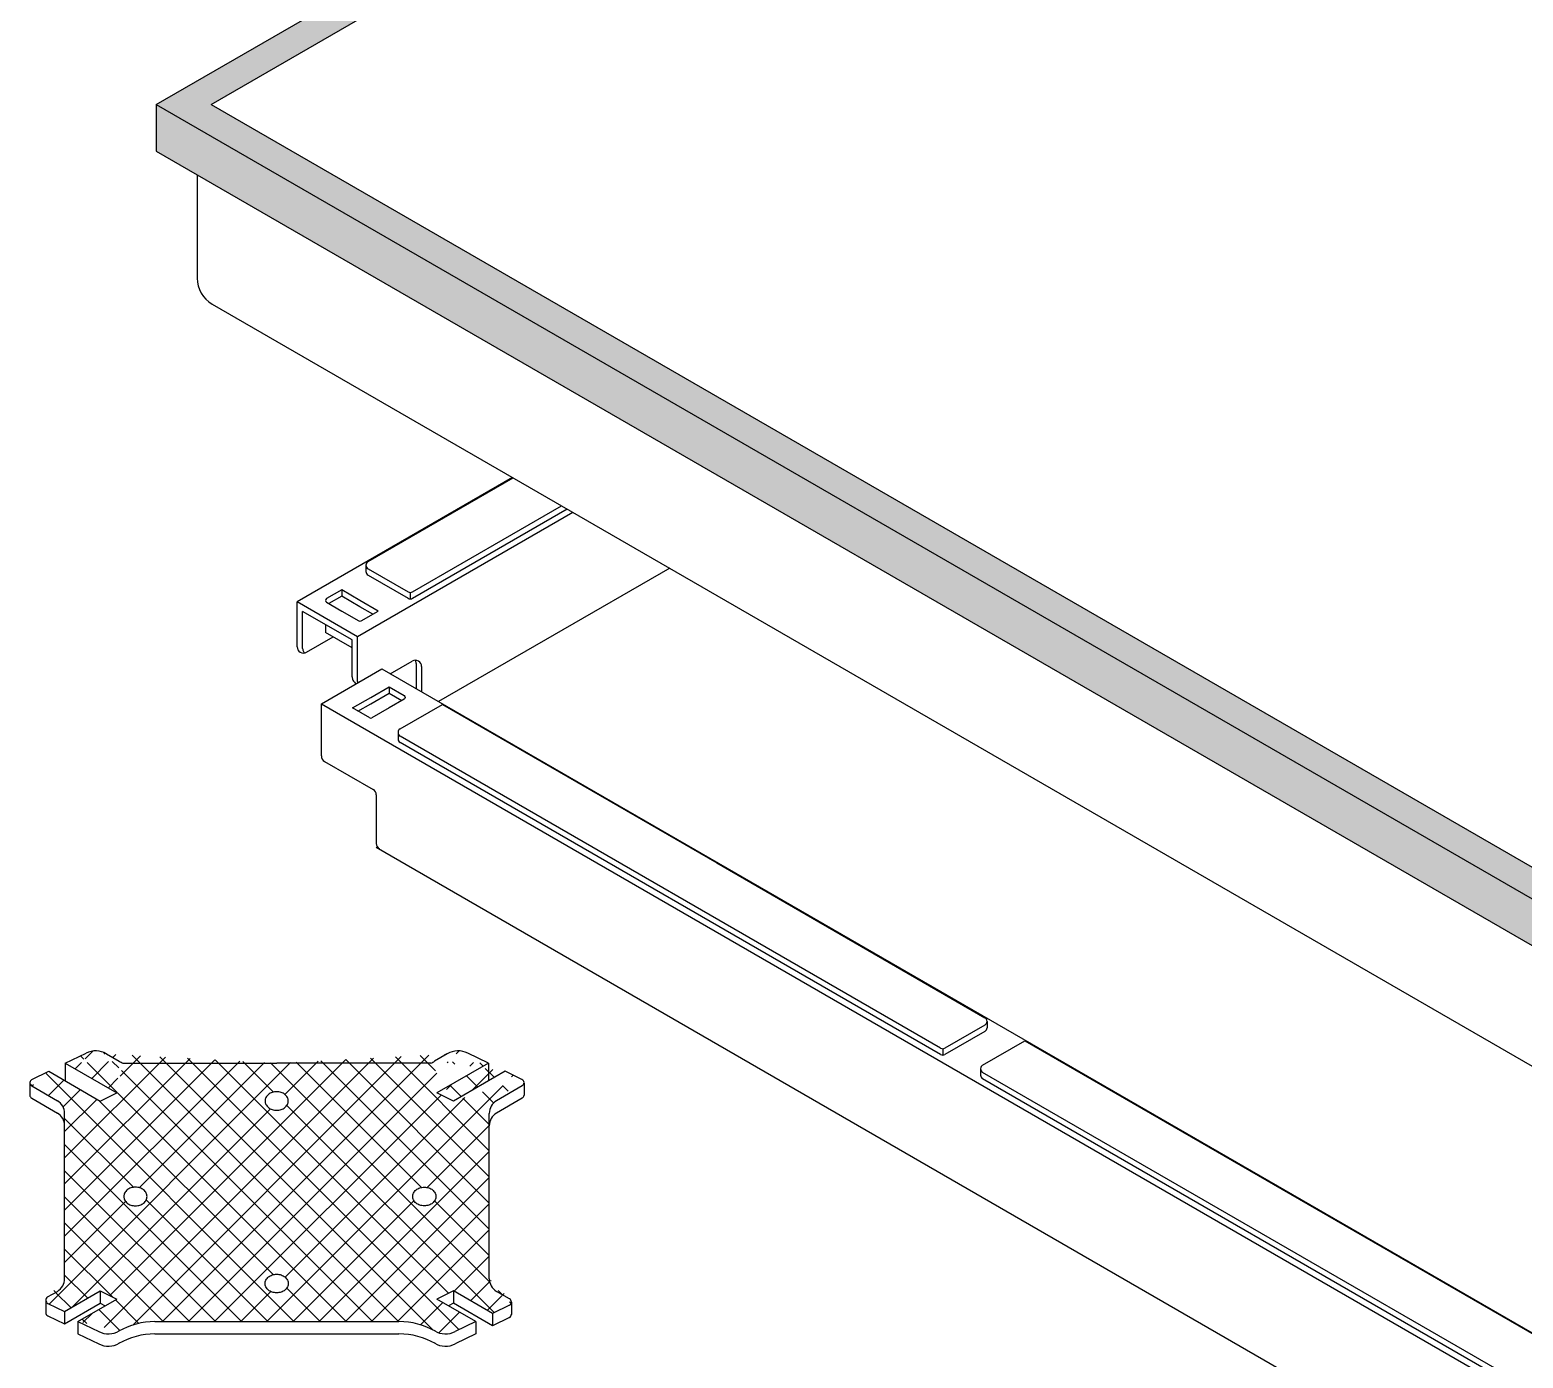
# Model space of a CAD drawing. Header units: millimetres. Extents: x 209 to 75467, y 6568 to 12199.
# Drawn here: x 61794.4 to 62246.6, y 10559.8 to 10961.9 of the extents above; entities that cross this region are included whole.
import ezdxf

# ---------------------------------------------------------------- set-up
doc = ezdxf.new("R2010")
doc.units = ezdxf.units.MM
doc.header["$MEASUREMENT"] = 0
doc.layers.get('0').update_dxf_attribs({"linetype": 'CONTINUOUS'})
doc.layers.add('LINE', color=3, linetype='CONTINUOUS')
doc.layers.add('PANEL', color=7, linetype='CONTINUOUS')

msp = doc.modelspace()

# ---------------------------------------------------------------- hatches: boundary and pattern name
at = {"layer": 'LINE'}
h = msp.add_hatch(dxfattribs=at)
h.set_pattern_fill('ANSI37', color=8, scale=44.78241363840286, style=0)
h.set_pattern_definition([(45, (56344.60360752916, 9648.721118035288), (-3.958243545201949, 3.958243545201949), []), (135, (56344.60360752916, 9648.721118035288), (-3.95824354520195, -3.958243545201948), [])])
edge = h.paths.add_edge_path(flags=16)
edge.add_arc((61825.16011698644, 10608.72206956554), 2.269587736023823, 179.9999999959131, 207.3736278673565)
edge.add_arc((61825.7621903453, 10609.03380325411), 2.947577575203415, 207.3736278699796, 231.3401917445184)
edge.add_arc((61826.15337150297, 10609.52277970215), 3.573772963926048, 231.340191754199, 251.6663085111163)
edge.add_arc((61826.40827536125, 10610.29202013995), 4.384147462610501, 251.666308501879, 269.9999999990491)
edge.add_arc((61826.40827536095, 10610.29202013901), 4.384147461663815, 270.0000000029477, 288.3336915001213)
edge.add_arc((61826.66317921907, 10609.52277970215), 3.573772963925178, 288.3336914888929, 308.6598082458192)
edge.add_arc((61827.05436037674, 10609.03380325411), 2.94757757520278, 308.6598082555037, 332.6263721300518)
edge.add_arc((61827.65643373559, 10608.72206956554), 2.269587736030941, 332.6263721326872, 360.000000004041)
edge.add_arc((61827.65643373496, 10608.72206956601), 2.269587736664107, 359.9999999920558, 387.3736278634722)
edge.add_arc((61827.05436037747, 10608.41033587744), 2.94757757462838, 27.3736278791514, 51.34019175368487)
edge.add_arc((61826.6631792182, 10607.92135942941), 3.573772964341939, 51.34019174175627, 71.66630849870089)
edge.add_arc((61826.40827536095, 10607.1521189927), 4.384147461664577, 71.6663084998862, 89.99999999705227)
edge.add_arc((61826.40827536125, 10607.15211899176), 4.38414746260969, 90.00000000095089, 108.333691498121)
edge.add_arc((61826.15337150384, 10607.92135942941), 3.573772964344294, 108.3336915012899, 128.6598082582255)
edge.add_arc((61825.76219034457, 10608.41033587745), 2.947577574627521, 128.6598082463372, 152.62637212088)
edge.add_arc((61825.16011698709, 10608.72206956601), 2.269587736671457, 152.6263721366123, 180.0000000079442)
edge = h.paths.add_edge_path(flags=16)
edge.add_arc((61867.92713383702, 10582.37496062138), 2.269587736816902, 152.6263721207672, 179.9999999921936, ccw=False)
edge.add_arc((61868.52920719451, 10582.06322693416), 2.947577574161497, 128.6598082573812, 152.626372131917, ccw=False)
edge.add_arc((61868.92038835362, 10581.5742504854), 3.5737729643462, 108.33369150128081, 128.6598082581891, ccw=False)
edge.add_arc((61869.17529221103, 10580.80501004775), 4.384147462610501, 90.00000000095088, 108.333691498121, ccw=False)
edge.add_arc((61869.17529221089, 10580.8050100477), 4.384147462656983, 71.66630850197572, 89.99999999914422, ccw=False)
edge.add_arc((61869.43019606831, 10581.5742504854), 3.573772964344294, 51.340191741792694, 71.66630849871012, ccw=False)
edge.add_arc((61869.82137722742, 10582.06322693419), 2.947577574139474, 27.373627867551477, 51.34019174208868, ccw=False)
edge.add_arc((61870.4234505849, 10582.37496062135), 2.269587736823936, 8.587221600464545e-09, 27.373627880010474, ccw=False)
edge.add_arc((61870.4234505849, 10582.37496062203), 2.269587736824178, 332.62637211998947, 359.99999999141284, ccw=False)
edge.add_arc((61869.82137722742, 10582.6866943092), 2.947577574140818, 308.65980825788927, 332.6263721323857, ccw=False)
edge.add_arc((61869.43019606917, 10583.17567075814), 3.573772963927752, 288.3336914890036, 308.65980824592856, ccw=False)
edge.add_arc((61869.17529221089, 10583.94491119599), 4.384147462655957, 270.00000000085583, 288.3336914980243, ccw=False)
edge.add_arc((61869.17529221103, 10583.94491119594), 4.38414746260969, 251.666308501879, 269.9999999990491, ccw=False)
edge.add_arc((61868.92038835277, 10583.17567075814), 3.573772963929193, 231.3401917540896, 251.66630851100558, ccw=False)
edge.add_arc((61868.52920719451, 10582.68669430923), 2.947577574161916, 207.3736278681145, 231.3401917426188, ccw=False)
edge.add_arc((61867.92713383703, 10582.374960622), 2.269587736823477, 180.0000000078524, 207.3736278791891, ccw=False)
edge = h.paths.add_edge_path(flags=16)
edge.add_arc((61915.12469646017, 10608.72206956554), 2.269587736023823, -27.373627867356504, 4.086928129254375e-09, ccw=False)
edge.add_arc((61914.52262310132, 10609.03380325411), 2.947577575203415, 308.65980825548166, 332.62637213002046, ccw=False)
edge.add_arc((61914.1314419438, 10609.5227797013), 3.573772963164433, 288.33369149551123, 308.6598082524323, ccw=False)
edge.add_arc((61913.87653808568, 10610.29202013995), 4.384147462610501, 270.00000000095093, 288.33369149812097, ccw=False)
edge.add_arc((61913.87653808582, 10610.29202013995), 4.384147462611509, 251.666308501879, 269.9999999990491, ccw=False)
edge.add_arc((61913.62163422755, 10609.52277970215), 3.573772963925178, 231.3401917541808, 251.6663085111071, ccw=False)
edge.add_arc((61913.23045307003, 10609.03380325339), 2.947577574737175, 207.3736278589112, 231.3401917334523, ccw=False)
edge.add_arc((61912.62837971118, 10608.72206956617), 2.269587736183797, 180.0000000118015, 207.373627883155, ccw=False)
edge.add_arc((61912.62837971182, 10608.72206956539), 2.269587736816902, 152.6263721206857, 179.9999999921017, ccw=False)
edge.add_arc((61913.2304530693, 10608.41033587816), 2.947577574161497, 128.6598082573812, 152.626372131917, ccw=False)
edge.add_arc((61913.62163422842, 10607.92135942941), 3.573772964341939, 108.33369150129911, 128.6598082582437, ccw=False)
edge.add_arc((61913.87653808582, 10607.15211899176), 4.384147462610501, 90.00000000095088, 108.333691498121, ccw=False)
edge.add_arc((61913.87653808568, 10607.15211899176), 4.38414746260969, 71.66630850187897, 89.99999999904912, ccw=False)
edge.add_arc((61914.13144194293, 10607.92135943026), 3.573772963582553, 51.34019173514332, 71.66630849208258, ccw=False)
edge.add_arc((61914.52262310205, 10608.41033587745), 2.947577574627521, 27.373627879120022, 51.34019175366279, ccw=False)
edge.add_arc((61915.12469645953, 10608.72206956601), 2.269587736671457, -7.944208846311085e-09, 27.373627863387696, ccw=False)
edge = h.paths.add_edge_path(flags=16)
edge.add_arc((61867.92713383315, 10637.64542568617), 2.269587736664107, 179.9999999919639, 207.3736278633906)
edge.add_arc((61868.52920719063, 10637.95715937474), 2.94757757462838, 207.3736278791514, 231.3401917536849)
edge.add_arc((61868.9203883499, 10638.44613582278), 3.5737729643462, 231.3401917418109, 251.6663084987192)
edge.add_arc((61869.17529220715, 10639.21537625948), 4.384147461664577, 251.6663084998862, 269.9999999970523)
edge.add_arc((61869.17529220686, 10639.21537626043), 4.38414746260969, 270.0000000009509, 288.333691498121)
edge.add_arc((61869.43019606426, 10638.44613582278), 3.573772964344294, 288.3336915012899, 308.6598082582073)
edge.add_arc((61869.82137722338, 10637.95715937402), 2.947577574161916, 308.6598082573812, 332.6263721319169)
edge.add_arc((61870.42345058086, 10637.6454256868), 2.269587736817016, 332.6263721207264, 359.9999999921476)
edge.add_arc((61870.4234505815, 10637.64542568602), 2.269587736183894, 1.180154722998304e-08, 27.373627883155)
edge.add_arc((61869.82137722264, 10637.3336919988), 2.947577574742156, 27.37362785881481, 51.34019173334186)
edge.add_arc((61869.43019606513, 10636.84471555004), 3.573772963923207, 51.34019175416254, 71.66630851109794)
edge.add_arc((61869.17529220686, 10636.07547511223), 4.384147462610501, 71.66630850187903, 89.99999999904912)
edge.add_arc((61869.17529220715, 10636.07547511318), 4.384147461661996, 90.00000000294774, 108.3336915001213)
edge.add_arc((61868.92038834903, 10636.84471555004), 3.573772963925178, 108.3336914888929, 128.6598082458192)
edge.add_arc((61868.52920719136, 10637.33369199808), 2.947577575207325, 128.6598082556142, 152.6263721301483)
edge.add_arc((61867.92713383251, 10637.64542568665), 2.269587736030941, 152.6263721326872, 180.000000004041)
edge = h.paths.add_edge_path()
edge.add_line((61822.5838577887, 10649.07951781358), (61869.26029300193, 10649.07951781358))
edge.add_line((61817.67354660326, 10651.91448729845), (61821.51259434006, 10649.69801205415))
edge.add_line((61805.18439426273, 10649.07951781358), (61811.46709665749, 10652.13481250889))
edge.add_arc((61814.36284673773, 10646.18018692315), 6.621399730820996, 60.00000000144248, 115.9337766498471)
edge.add_line((61805.18439426273, 10649.07951781358), (61820.80165940181, 10640.0628855817))
edge.add_arc((61832.5482605584, 10668.81234663898), 22.07133243606999, 240.0000000014425, 243.3863986230467)
edge.add_line((61915.85964977152, 10649.07951781358), (61869.26029299758, 10649.07951781358))
edge.add_arc((61924.15773927823, 10646.18018692222), 6.621399730820996, 64.06622335015292, 119.9999999985575)
edge.add_line((61920.84703941301, 10651.91448729752), (61917.00799167591, 10649.69801205322))
edge.add_line((61933.33619175137, 10649.07951781358), (61927.05348935879, 10652.13481250796))
edge.add_line((61933.33619175137, 10649.07951781358), (61917.71892661229, 10640.0628855817))
edge.add_line((61922.74071919483, 10637.62077464399), (61917.71892661229, 10640.0628855817))
edge.add_arc((61905.97232545789, 10668.81234663805), 22.07133243606999, 296.6136013830121, 299.9999999985575)
edge.add_line((61938.35798433392, 10646.63740687587), (61922.74071919483, 10637.62077464399))
edge.add_line((61943.45259281807, 10644.15988537346), (61938.35798433392, 10646.63740687587))
edge.add_line((61943.52175111572, 10642.21173104662), (61935.75092454813, 10637.72524223588))
edge.add_arc((61942.96996780485, 10643.16744777579), 1.103566621803499, 299.9999999985575, 424.0662233501529)
edge.add_arc((61937.95805779193, 10633.90237531891), 4.414266487213997, 119.9999999985575, 180)
edge.add_line((61933.54379130465, 10583.83319937115), (61933.54379130465, 10633.90237531891))
edge.add_line((61939.69888419721, 10577.73097688816), (61935.75092454813, 10580.01033245418))
edge.add_arc((61937.95805779193, 10583.83319937115), 4.414266487213997, 180, 240.0000000014425)
edge.add_arc((61939.14710088633, 10576.77526015869), 1.103566621803499, 295.9337766498471, 420.0000000014425)
edge.add_line((61939.62972589272, 10575.78282256101), (61934.53511740826, 10573.3053010586))
edge.add_line((61934.53511740826, 10573.3053010586), (61922.74071919142, 10580.11480004421))
edge.add_line((61922.74071919142, 10580.11480004421), (61917.71892660887, 10577.6726891065))
edge.add_line((61929.51332482758, 10570.86319011996), (61917.71892660887, 10577.6726891065))
edge.add_line((61929.51332482602, 10570.86319012089), (61923.23062243313, 10567.80789542651))
edge.add_arc((61920.33487235289, 10573.76252101256), 6.621399730820996, 240.0000000014425, 295.9337766498471)
edge.add_arc((61906.19986560971, 10548.7918576839), 22.07133243606999, 60.00000000144248, 90)
edge.add_line((61832.32072040781, 10570.86319011996), (61906.19986560971, 10570.86319011996))
edge.add_arc((61832.32072040781, 10548.7918576839), 22.07133243606999, 90, 119.9999999985575)
edge.add_arc((61818.1857136578, 10573.76252101256), 6.621399730820996, 244.0662233501529, 299.9999999985575)
edge.add_line((61809.00726118653, 10570.86319011996), (61815.28996357757, 10567.80789542651))
edge.add_line((61809.00726118653, 10570.86319011996), (61820.80165940523, 10577.6726891065))
edge.add_line((61815.779866823, 10580.11480004421), (61820.80165940523, 10577.6726891065))
edge.add_line((61804.97679471318, 10573.87764345345), (61815.779866823, 10580.11480004421))
edge.add_line((61799.88218622685, 10576.3551649568), (61804.97679471318, 10573.87764345345))
edge.add_line((61799.81302792921, 10578.30331928363), (61802.76966146939, 10580.01033245418))
edge.add_arc((61800.5625282259, 10583.83319937115), 4.414266487213924, 299.9999999985575, 360)
edge.add_arc((61800.36481124007, 10577.34760255447), 1.103566621803499, 119.9999999985575, 244.0662233501529)
edge.add_line((61804.97679471318, 10583.83319937115), (61804.97679471318, 10633.90237531891))
edge.add_arc((61800.5625282259, 10633.90237531891), 4.414266487213997, 0, 60.00000000144248)
edge.add_line((61794.99883490025, 10642.21173104755), (61802.76966146939, 10637.72524223588))
edge.add_line((61795.0679931979, 10644.15988537439), (61800.16260168049, 10646.63740687587))
edge.add_arc((61795.55061821111, 10643.16744777672), 1.103566621803499, 115.9337766498471, 240.0000000014425)
edge.add_line((61800.16260168049, 10646.63740687587), (61815.77986681958, 10637.62077464399))
edge.add_line((61815.77986681958, 10637.62077464399), (61820.80165940181, 10640.0628855817))

# ---------------------------------------------------------------- linework, layer by layer
at = {"color": 8}
for p, q in [((61832.67445252866, 10939.35606176487), (62458.54711720099, 11300.703813192)), ((61849.30792045128, 10939.35606176487), (62458.54711720099, 11291.10047600902)), ((61832.67445252866, 10939.35606176487), (62458.54711720099, 10578.00831033773)), ((61832.67445252866, 10939.35606176487), (61832.67445252866, 10925.25489740247)), ((61849.30792045128, 10939.35606176487), (62458.54711720099, 10587.6116475204)), ((61832.67445252866, 10925.25489740247), (62458.54711720099, 10563.90714597534)), ((61845.11658047047, 10918.07143148581), (61845.11658047047, 10886.75705183937)), ((61849.63342736351, 10878.93364353093), (62454.03027039114, 10529.98496355942)), ((61940.5931691695, 10826.41801212094), (61875.38116769772, 10788.7678455169)), ((61958.89335815267, 10815.85239308687), (61893.68135667965, 10778.2022264822)), ((61988.17366052575, 10798.94740263205), (61918.20127653082, 10758.54882789701)), ((61875.37663355966, 10775.18970494891), (61875.37663355966, 10788.77046330292)), ((61877.04328374875, 10774.6819324548), (61877.04328374875, 10785.88897606873)), ((61892.01924062893, 10766.03555971868), (61892.01924062893, 10777.24260333261)), ((61893.68135667965, 10764.62146812789), (61893.68135667965, 10778.2022264822)), ((61901.0297108839, 10768.46283594568), (62458.75565337762, 10446.45961291299)), ((61882.72952190197, 10742.10292160809), (61882.72952190197, 10757.89721691068)), ((61882.72952190197, 10757.89721691068), (62440.45546439569, 10435.89399387799)), ((61899.35068241072, 10714.49100450507), (62418.18524102059, 10414.94173242667))]:
    msp.add_line(p, q, dxfattribs=at)
msp.add_arc((61854.15027425624, 10886.75705183937), 9.03369378567782, 180, 240.0000000014425, dxfattribs=at)
for points in [[(61832.67445252866, 10939.35606176487), (62458.54711720099, 11300.703813192), (61849.30792045128, 10939.35606176487), (62458.54711720099, 11291.10047600902)], [(61832.67445252866, 10939.35606176487), (62458.54711720099, 10578.00831033773), (61832.67445252866, 10925.25489740247), (62458.54711720099, 10563.90714597534)], [(61832.67445252866, 10939.35606176487), (62458.54711720099, 10578.00831033773), (61849.30792045128, 10939.35606176487), (62458.54711720099, 10587.6116475204)]]:
    msp.add_solid(points, dxfattribs=at)
at = {"layer": 'LINE', "color": 8}
for p, q in [((61896.85944057412, 10800.99696829157), (61940.74157461866, 10826.33233019479)), ((61910.27042436879, 10791.77669669799), (61955.43205594707, 10817.8507768467)), ((61910.27042435482, 10789.85745039911), (61957.09417199281, 10816.89115370021)), ((61896.21969180771, 10799.88889092443), (61896.21969180771, 10797.9696446243)), ((61896.85944057412, 10798.78081355697), (61908.99092683631, 10791.77669669799)), ((61896.85944057349, 10796.86156725747), (61908.99092682234, 10789.85745039911)), ((61888.86281266746, 10792.38072771101), (61888.86281266746, 10790.46148141244)), ((61909.6306756024, 10791.60527653265), (61909.63067556049, 10789.68603023377)), ((61892.01924062893, 10777.24260333261), (61877.04328374875, 10785.88897606873)), ((61883.97279951411, 10781.88821827639), (61883.97279951411, 10779.51259982635)), ((61878.25550300784, 10773.52758889788), (61886.29732276686, 10778.17053570058)), ((61903.56112534553, 10767.00132312489), (61910.19384115841, 10770.83072338489)), ((61911.41059455585, 10770.12823048345), (61911.41059455585, 10762.46942996314)), ((61913.07271060658, 10769.16860733417), (61913.07271060658, 10761.50980681386)), ((61903.21593061928, 10763.03249002049), (61903.21593061928, 10761.11324372161)), ((61906.57221669394, 10750.3445529089), (61919.34345172253, 10757.71802889046)), ((61919.34345172253, 10757.71802889046), (62002.44925426599, 10709.73687142059)), ((61905.93246792785, 10749.23647554175), (61905.93246792785, 10747.31722924287)), ((62070.22482671589, 10653.64351972459), (61906.57221669394, 10748.12839817429)), ((62070.22482673016, 10651.72427342571), (61906.57221669394, 10746.20915187572)), ((61883.68914505125, 10740.44080555706), (61898.39105926112, 10731.95265143041)), ((61899.35068241072, 10730.29053537969), (61899.35068241072, 10715.60431744425)), ((62002.44925426599, 10709.73687142059), (62083.63581051056, 10662.86379131817)), ((62084.27555927697, 10661.75571395103), (62084.27555927697, 10659.8364676509)), ((62083.63581051056, 10660.64763658357), (62071.50432424837, 10653.64351972459)), ((62083.63581051119, 10658.72839028407), (62071.50432426266, 10651.72427342571)), ((62070.86457548228, 10653.47209955925), (62070.86457552419, 10651.55285326037)), ((62082.93844504903, 10648.51946349212), (62095.70968007731, 10655.89293947369)), ((62095.70968007731, 10655.89293947369), (62178.81548262078, 10607.91178200412)), ((62082.29869628263, 10647.41138612497), (62082.29869628263, 10645.49213982609)), ((62246.59105507098, 10551.81843030781), (62082.93844504903, 10646.30330875783)), ((62246.59105508495, 10549.89918400924), (62082.93844504903, 10644.38406245894)), ((62178.81548262078, 10607.91178200412), (62260.00203886566, 10561.0387019014))]:
    msp.add_line(p, q, dxfattribs=at)
at = {"layer": 'LINE', "color": 7}
for p, q in [((61805.18439426273, 10649.07951781358), (61811.46709665749, 10652.13481250889)), ((61805.18439426273, 10649.07951781358), (61805.18439426273, 10643.73807357673)), ((61805.18439426273, 10649.07951781358), (61820.80165940181, 10640.0628855817)), ((61817.67354660326, 10651.91448729845), (61821.51259434006, 10649.69801205415)), ((61915.85964977152, 10649.07951781358), (61869.26029299758, 10649.07951781358)), ((61920.84703941301, 10651.91448729752), (61917.00799167591, 10649.69801205322)), ((61933.33619175137, 10649.07951781358), (61917.71892661229, 10640.0628855817)), ((61933.33619175137, 10649.07951781358), (61927.05348935879, 10652.13481250796)), ((61933.33619175137, 10649.07951781358), (61933.33619175137, 10643.73807357673)), ((61795.0679931979, 10644.15988537439), (61800.16260168049, 10646.63740687587)), ((61800.16260168049, 10646.63740687587), (61815.77986681958, 10637.62077464399)), ((61938.35798433392, 10646.63740687587), (61922.74071919483, 10637.62077464399)), ((61943.45259281807, 10644.15988537346), (61938.35798433392, 10646.63740687587)), ((61794.44705158938, 10643.16744777672), (61794.44705158938, 10639.43336102012)), ((61794.99883490025, 10642.21173104755), (61802.76966146939, 10637.72524223588)), ((61815.77986681958, 10637.62077464399), (61820.80165940181, 10640.0628855817)), ((61922.74071919483, 10637.62077464399), (61917.71892661229, 10640.0628855817)), ((61943.52175111572, 10642.21173104662), (61935.75092454813, 10637.72524223588)), ((61944.07353442658, 10643.16744777579), (61944.07353442658, 10639.43336101919)), ((61794.99883490025, 10638.47764429096), (61802.76966146939, 10633.9911554796)), ((61794.99883490025, 10638.47764429096), (61802.76966146939, 10633.9911554796)), ((61943.52175111572, 10638.47764429003), (61935.75092454813, 10633.9911554796)), ((61943.52175111572, 10638.47764429003), (61935.75092454813, 10633.9911554796)), ((61804.97679471318, 10583.83319937115), (61804.97679471318, 10633.90237531891)), ((61804.97679471318, 10583.83319937115), (61804.97679471318, 10633.90237531891)), ((61804.97679471318, 10583.83319937115), (61804.97679471318, 10630.16828856263)), ((61933.54379130465, 10583.83319937115), (61933.54379130465, 10633.90237531891)), ((61933.54379130465, 10583.83319937115), (61933.54379130465, 10633.90237531891)), ((61933.54379130465, 10583.83319937115), (61933.54379130465, 10630.16828856263)), ((61799.26193932288, 10577.30845126994), (61799.26193932288, 10573.57436451365)), ((61799.81302792921, 10578.30331928363), (61802.76966146939, 10580.01033245418)), ((61799.88218622685, 10576.3551649568), (61804.97679471318, 10573.87764345345)), ((61804.97679471318, 10573.87764345345), (61815.779866823, 10580.11480004421)), ((61804.97679471318, 10570.14355669686), (61815.779866823, 10576.38071328761)), ((61809.00726118653, 10570.86319011996), (61820.80165940523, 10577.6726891065)), ((61815.779866823, 10580.11480004421), (61815.779866823, 10576.38071328761)), ((61815.779866823, 10580.11480004421), (61820.80165940523, 10577.6726891065)), ((61815.779866823, 10576.38071328761), (61817.29103412417, 10575.64582865548)), ((61922.74071919142, 10580.11480004421), (61917.71892660887, 10577.6726891065)), ((61929.51332482758, 10570.86319011996), (61917.71892660887, 10577.6726891065)), ((61922.74071919142, 10576.38071328761), (61921.22955188993, 10575.64582865548)), ((61922.74071919142, 10580.11480004421), (61922.74071919142, 10576.38071328761)), ((61934.53511740826, 10573.3053010586), (61922.74071919142, 10580.11480004421)), ((61934.53511740982, 10569.57121430138), (61922.74071919142, 10576.38071328761)), ((61939.62972589272, 10575.78282256101), (61934.53511740826, 10573.3053010586)), ((61939.69888419721, 10577.73097688816), (61935.75092454813, 10580.01033245418)), ((61940.24997280321, 10576.73610887447), (61940.24997280321, 10573.00202211787)), ((61799.88218622685, 10572.62107820051), (61804.97679471318, 10570.14355669686)), ((61804.97679471318, 10573.87764345345), (61804.97679471318, 10570.14355669686)), ((61934.53511740982, 10573.30530105767), (61934.53511740982, 10569.57121430138)), ((61939.62972589272, 10572.04873580473), (61934.53511740982, 10569.57121430294)), ((61809.00726118653, 10570.86319011996), (61809.00726118653, 10567.12910336336)), ((61809.00726118653, 10570.86319011996), (61815.28996357757, 10567.80789542651)), ((61809.00726118653, 10567.12910336336), (61815.28996357757, 10564.07380867023)), ((61832.32072040781, 10570.86319011996), (61906.19986560971, 10570.86319011996)), ((61832.32072040781, 10567.12910336336), (61906.19986560971, 10567.12910336336)), ((61832.32072040781, 10567.12910336336), (61906.19986560971, 10567.12910336336)), ((61929.51332482602, 10570.86319012089), (61923.23062243313, 10567.80789542651)), ((61929.51332482758, 10567.12910336523), (61923.23062243313, 10564.07380867023)), ((61929.51332482758, 10570.86319011996), (61929.51332482758, 10567.12910336336))]:
    msp.add_line(p, q, dxfattribs=at)
at = {"layer": 'LINE', "color": 8}
for points in [[(61894.72307389509, 10782.9691757782), (61899.94358633987, 10785.98324004858), (61894.40319950382, 10789.18198387964), (61888.86281266746, 10792.38072771101), (61884.28204898071, 10789.73602256352, 0.57735026918963), (61884.28204898071, 10788.62794519607), (61888.86281266746, 10785.98324004858), (61894.0833251287, 10782.9691757782)], [(61897.35566939165, 10753.62093808769), (61892.13515694688, 10756.63500235776), (61897.67554378323, 10759.83374618912), (61903.21593061928, 10763.03249002049), (61907.79669430635, 10760.3877848727, -0.57735026918963), (61907.79669430635, 10759.27970750555), (61903.21593061928, 10756.63500235776), (61897.99541815805, 10753.62093808769)]]:
    msp.add_lwpolyline(points, format="xyb", dxfattribs=at)
for points in [[(61898.28147029039, 10785.02361689837), (61894.40319950382, 10787.26273758107), (61888.86281266746, 10790.46148141244), (61884.98454188214, 10788.22236073035)], [(61893.79727299635, 10755.67537920785), (61897.67554378323, 10757.91449989055), (61903.21593061928, 10761.11324372161), (61907.0942014046, 10758.87412303984)]]:
    msp.add_lwpolyline(points, dxfattribs=at)
at = {"layer": 'LINE', "color": 7}
msp.add_lwpolyline([(61822.5838577887, 10649.07951781358), (61869.26029300193, 10649.07951781358)], dxfattribs=at)
for points in [[(61865.65754609648, 10637.64542568649, 0.1200112168693193), (61865.91167838965, 10636.6018894627, 0.1049567332455147), (61866.68787007779, 10635.65548798305, 0.08892268746664486), (61867.79625559784, 10635.0537651537, 0.08016689801161157), (61869.17529220693, 10634.83122879782, 0.08016689801162596), (61870.55432881632, 10635.0537651537, 0.08892268746669289), (61871.66271433637, 10635.65548798305, 0.1049567332455843), (61872.43890602421, 10636.6018894627, 0.1200112168691872), (61872.69303831768, 10637.64542568649, 0.1200112168692323), (61872.43890602421, 10638.68896190996, 0.1049567332455002), (61871.66271433637, 10639.63536338992, 0.08892268746674444), (61870.55432881632, 10640.23708621897, 0.08016689801161016), (61869.17529220693, 10640.45962257484, 0.08016689801162596), (61867.79625559784, 10640.23708621897, 0.08892268746669282), (61866.68787007779, 10639.63536338992, 0.1049567332455699), (61865.91167838965, 10638.68896190996, 0.1200112168691001)], [(61822.89052925042, 10608.7220695657, 0.1200112168693193), (61823.14466154359, 10607.67853334223, 0.1049567332455147), (61823.92085323173, 10606.73213186227, 0.08892268746664486), (61825.02923875178, 10606.13040903322, 0.08016689801161157), (61826.40827536117, 10605.90787267734, 0.08016689801162596), (61827.78731197026, 10606.13040903322, 0.08892268746669289), (61828.89569749031, 10606.73213186227, 0.1049567332455843), (61829.67188917845, 10607.67853334223, 0.1200112168691872), (61829.92602147162, 10608.7220695657, 0.1200112168692323), (61829.67188917845, 10609.76560578948, 0.1049567332455002), (61828.89569749031, 10610.71200726914, 0.08892268746674444), (61827.78731197026, 10611.31373009849, 0.08016689801161016), (61826.40827536117, 10611.53626645437, 0.08016689801162596), (61825.02923875178, 10611.31373009849, 0.08892268746669282), (61823.92085323173, 10610.71200726914, 0.1049567332455699), (61823.14466154359, 10609.76560578948, 0.1200112168691001)], [(61917.3942841962, 10608.7220695657, -0.1200112168693193), (61917.14015190303, 10607.67853334223, -0.1049567332455147), (61916.36396021489, 10606.73213186227, -0.08892268746664486), (61915.25557469514, 10606.13040903322, -0.08016689801161157), (61913.87653808575, 10605.90787267734, -0.08016689801162596), (61912.49750147636, 10606.13040903322, -0.08892268746669289), (61911.38911595631, 10606.73213186227, -0.1049567332455843), (61910.61292426847, 10607.67853334223, -0.1200112168691872), (61910.358791975, 10608.7220695657, -0.1200112168692323), (61910.61292426847, 10609.76560578948, -0.1049567332455002), (61911.38911595631, 10610.71200726914, -0.08892268746674444), (61912.49750147636, 10611.31373009849, -0.08016689801161016), (61913.87653808575, 10611.53626645437, -0.08016689801162596), (61915.25557469514, 10611.31373009849, -0.08892268746669282), (61916.36396021489, 10610.71200726914, -0.1049567332455699), (61917.14015190303, 10609.76560578948, -0.1200112168691001)], [(61865.65754610021, 10582.37496062169, -0.1200112168693193), (61865.91167839368, 10583.41849684547, -0.1049567332455147), (61866.68787008151, 10584.36489832513, -0.08892268746664486), (61867.79625560157, 10584.96662115448, -0.08016689801161157), (61869.17529221096, 10585.18915751036, -0.08016689801162596), (61870.55432882036, 10584.96662115448, -0.08892268746669289), (61871.66271434042, 10584.36489832513, -0.1049567332455843), (61872.43890602824, 10583.41849684547, -0.1200112168691872), (61872.69303832173, 10582.37496062169, -0.1200112168692323), (61872.43890602824, 10581.33142439791, -0.1049567332455002), (61871.66271434042, 10580.38502291826, -0.08892268746674444), (61870.55432882036, 10579.78330008921, -0.08016689801161016), (61869.17529221096, 10579.56076373333, -0.08016689801162596), (61867.79625560157, 10579.78330008921, -0.08892268746669282), (61866.68787008151, 10580.38502291826, -0.1049567332455699), (61865.91167839368, 10581.33142439791, -0.1200112168691001)]]:
    msp.add_lwpolyline(points, format="xyb", close=True, dxfattribs=at)
at = {"layer": 'LINE', "color": 8}
for centre, radius, start, end in [((61897.4991893402, 10799.88889092443), 1.279497532525796, 119.9999999985575, 240.0000000014425), ((61897.4991893402, 10797.9696446243), 1.279497532525796, 180, 239.9999999720798), ((61909.6306756024, 10792.88477406514), 1.279497532525796, 240.0000000014425, 299.9999999985575), ((61909.63067558843, 10790.96552776657), 1.279497532525796, 240.0000000014425, 299.9999999985575), ((61894.40319950382, 10783.52321446209), 0.6397487662628981, 240.0000000014425, 299.9999999985575), ((61894.40319951189, 10783.52321446209), 0.6397487662628981, 240.0000000014425, 299.9999999985575), ((61877.29587985855, 10775.18970494891), 1.919246298788694, 180, 299.9999999985575), ((61878.96253004763, 10774.6819324548), 1.919246298788694, 180, 210.3890430408026), ((61881.59943003301, 10776.2283147209), 4.976130275282975, 210.3890430408026, 216.1639367078706), ((61911.1534643077, 10769.16860733417), 1.919246298788694, 0, 119.9999999985575), ((61909.49134825698, 10770.12823048345), 1.919246298788694, 0, 29.99999999855272), ((61893.93848692781, 10766.03555971868), 1.919246298788694, 180, 210.3890430408026), ((61896.57538691319, 10767.58194198478), 4.976130275282975, 210.3890430408026, 227.1132816034146), ((61895.60060297853, 10764.62146812789), 1.919246298788694, 180, 191.3997893134232), ((61897.67554377485, 10754.17497677157), 0.6397487662628981, 240.0000000014425, 299.9999999985575), ((61897.67554378323, 10754.17497677157), 0.6397487662628981, 240.0000000014425, 299.9999999985575), ((61907.21196546033, 10749.23647554175), 1.279497532525796, 119.9999999985575, 240.0000000014425), ((61907.21196546033, 10747.31722924287), 1.279497532525796, 180, 240.0000000014425), ((61884.64876820054, 10742.10292160809), 1.919246298788694, 180, 240.0000000014425), ((61897.43143611184, 10730.29053537969), 1.919246298788694, 0, 60.00000000144248), ((61901.2699287093, 10715.60431744425), 1.919246298788694, 180, 240.0000000014425), ((62082.99606174447, 10661.75571395103), 1.279497532525796, 299.9999999985575, 60.00000000144248), ((62082.99606174447, 10659.8364676509), 1.279497532525796, 300.0000000279201, 0), ((62070.86457548228, 10654.75159709174), 1.279497532525796, 240.0000000014425, 299.9999999985575), ((62070.86457549625, 10652.83235079317), 1.279497532525796, 240.0000000014425, 299.9999999985575), ((62083.57819381512, 10647.41138612497), 1.279497532525796, 119.9999999985575, 240.0000000014425), ((62083.57819381512, 10645.49213982609), 1.279497532525796, 180, 240.0000000014425)]:
    msp.add_arc(centre, radius, start, end, dxfattribs=at)
at = {"layer": 'LINE', "color": 7}
for centre, radius, start, end in [((61814.36284673773, 10646.18018692315), 6.621399730820996, 60.00000000144248, 115.9337766498471), ((61924.15773927823, 10646.18018692222), 6.621399730820996, 64.06622335015292, 119.9999999985575), ((61832.5482605584, 10668.81234663898), 22.07133243606999, 240.0000000014425, 243.3863986230467), ((61905.97232545789, 10668.81234663805), 22.07133243606999, 296.6136013830121, 299.9999999985575), ((61795.55061821111, 10643.16744777672), 1.103566621803499, 115.9337766498471, 240.0000000014425), ((61942.96996780485, 10643.16744777579), 1.103566621803499, 299.9999999985575, 64.06622335015292), ((61795.55061821111, 10639.43336102012), 1.103566621803499, 180, 240.0000000014425), ((61795.55061821111, 10639.43336102012), 1.103566621803499, 180, 240.0000000014425), ((61942.96996780485, 10639.43336101919), 1.103566621803499, 299.9999999985575, 0), ((61800.5625282259, 10633.90237531891), 4.414266487213997, 0, 60.00000000144248), ((61937.95805779193, 10633.90237531891), 4.414266487213997, 119.9999999985575, 180), ((61800.5625282259, 10630.16828856263), 4.414266487213997, 0, 60.00000000144248), ((61800.5625282259, 10630.16828856263), 4.414266487213997, 0, 60.00000000144248), ((61937.95805779193, 10630.16828856263), 4.414266487213997, 119.9999999985575, 180), ((61937.95805779193, 10630.16828856263), 4.414266487213997, 119.9999999985575, 180), ((61800.5625282259, 10583.83319937115), 4.414266487213924, 299.9999999985575, 0), ((61937.95805779193, 10583.83319937115), 4.414266487213997, 180, 240.0000000014425), ((61800.36481124007, 10577.34760255447), 1.103566621803499, 119.9999999985575, 244.0662233501529), ((61939.14710088633, 10576.77526015869), 1.103566621803499, 295.9337766498471, 60.00000000144248), ((61800.36481124007, 10573.61351579788), 1.103566621803499, 177.9668883204573, 244.0662233501529), ((61939.14710087919, 10573.0411734024), 1.103566621803499, 295.9337766498471, 2.033111679542702), ((61818.1857136578, 10573.76252101256), 6.621399730820996, 244.0662233501529, 299.9999999985575), ((61832.32072040781, 10548.7918576839), 22.07133243606999, 90, 119.9999999985575), ((61832.32072040781, 10545.05777092731), 22.07133243606999, 90, 119.9999999985575), ((61832.32072040781, 10545.05777092731), 22.07133243606999, 90, 119.9999999985575), ((61906.19986560971, 10548.7918576839), 22.07133243606999, 60.00000000144248, 90), ((61906.19986560971, 10545.05777092731), 22.07133243606999, 60.00000000144248, 90), ((61906.19986560971, 10545.05777092731), 22.07133243606999, 60.00000000144248, 90), ((61920.33487235289, 10573.76252101256), 6.621399730820996, 240.0000000014425, 295.9337766498471), ((61818.1857136578, 10570.02843425596), 6.621399730820996, 244.0662233501529, 299.9999999985575), ((61818.1857136578, 10570.02843425596), 6.621399730820996, 244.0662233501529, 299.9999999985575), ((61920.33487235289, 10570.02843425596), 6.621399730820996, 240.0000000014425, 295.9337766498471)]:
    msp.add_arc(centre, radius, start, end, dxfattribs=at)
at = {"layer": 'PANEL', "color": 8}
for p, q in [((61893.68135667965, 10778.2022264822), (61875.38116769772, 10788.7678455169)), ((61892.01924062893, 10774.86698488258), (61883.97279951411, 10779.51259982635)), ((61882.72498776361, 10757.89459912466), (61901.0297108839, 10768.46283594568))]:
    msp.add_line(p, q, dxfattribs=at)

doc.saveas('drawing.dxf')
